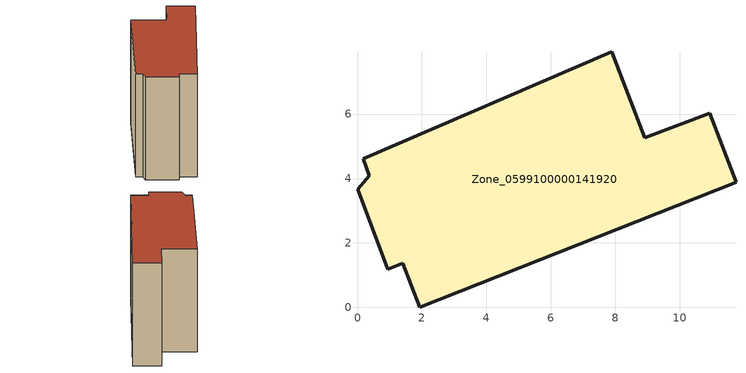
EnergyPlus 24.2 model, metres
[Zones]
Zone_0599100000141920
 floor ground (C_G): 8.9,5.26 10.92,6.03 11.74,3.89 1.93,0 1.41,1.37 0.94,1.19 0,3.66 0.37,4.09 0.18,4.61 7.88,7.94 z0
 wall outside (C_F): 0,3.66 0.94,1.19 1.41,1.37 1.93,0 11.74,3.89 10.92,6.03 8.9,5.26 7.88,7.94 0.18,4.61 0.37,4.09 0,3.66 z0:9.52
 roof outside (C_R): 7.88,7.94 0.18,4.61 0.37,4.09 0,3.66 0.94,1.19 1.41,1.37 1.93,0 11.74,3.89 10.92,6.03 8.9,5.26 z9.52
[BUILDING]
Pand.0599100000141920: North Axis=0; Terrain=City; Loads Convergence Tolerance Value=0.04; Temperature Convergence Tolerance Value=0.4; Solar Distribution=FullExterior; Maximum Number of Warmup Days=25; Minimum Number of Warmup Days=1
[Site:Location]
Rotterdam.The.Hague.AP_ZH_NLD Design_Conditions: Latitude=51.96; Longitude=4.45; Time Zone=1; Elevation=-4.5
[SITE:GROUNDTEMPERATURE:BUILDINGSURFACE]
18, 18, 18, 18, 18, 18, 18, 18, 18, 18, 18, 18
[MATERIAL] Thermal Absorptance=0.9; Solar Absorptance=0.7; Visible Absorptance=0.7
Name | Roughness | Thickness | Conductivity | Density | Specific Heat
G.TI.1946 | MediumSmooth | 0.15 | 1 | 540 | 1210
F.TI.1946 | Rough | 0.3 | 0.857143 | 1920 | 840
R.TI.1946 | MediumRough | 0.2 | 0.1 | 1500 | 1000
[CONSTRUCTION]
C_G: G.TI.1946
C_F: F.TI.1946
C_R: R.TI.1946
[ZONE]
Zone_0599100000141920: Type=1; Multiplier=1; Ceiling Height=Autocalculate; Volume=Autocalculate; Floor Area=autocalculate; Part of Total Floor Area=Yes
[ZONEINFILTRATION:DESIGNFLOWRATE]
Infil_Zone_0599100000141920: Zone or ZoneList or Space or SpaceList=Zone_0599100000141920; Schedule=AlwaysOn; Design Flow Rate Calculation Method=Flow/Area; Flow Rate per Floor Area=0.003; Constant Term Coefficient=1; Temperature Term Coefficient=0; Velocity Term Coefficient=0; Velocity Squared Term Coefficient=0
[HVACTEMPLATE:ZONE:IDEALLOADSAIRSYSTEM]
Zone_0599100000141920: Maximum Heating Supply Air Temperature=50; Minimum Cooling Supply Air Temperature=13; Maximum Heating Supply Air Humidity Ratio=0.0156; Minimum Cooling Supply Air Humidity Ratio=0.0077; Heating Limit=NoLimit; Cooling Limit=NoLimit; Dehumidification Control Type=ConstantSensibleHeatRatio; Cooling Sensible Heat Ratio=0.7; Dehumidification Setpoint=60; Humidification Control Type=None; Humidification Setpoint=30; Outdoor Air Method=None; Outdoor Air Flow Rate per Person=0.00944; Outdoor Air Flow Rate per Zone Floor Area=0; Outdoor Air Flow Rate per Zone=0; Demand Controlled Ventilation Type=None; Outdoor Air Economizer Type=NoEconomizer; Heat Recovery Type=None; Sensible Heat Recovery Effectiveness=0.7; Latent Heat Recovery Effectiveness=0.65
[ZONECONTROL:THERMOSTAT]
ThermostatControl_Zone_0599100000141920: Zone or ZoneList=Zone_0599100000141920; Control Type Schedule=DualSetpointControlType; Control 1=Thermostat_Zone_0599100000141920; Temperature Difference Between Cutout And Setpoint=0
[THERMOSTATSETPOINT:DUALSETPOINT]
Thermostat_Zone_0599100000141920: Heating Setpoint Temperature Schedule=HeatingSetpoint_Zone_0599100000141920; Cooling Setpoint Temperature Schedule=CoolingSetpoint_Zone_0599100000141920
[SCHEDULE:COMPACT]
HeatingSetpoint_Zone_0599100000141920: Through: 12/31, For: AllDays, Until: 24:00, 21
CoolingSetpoint_Zone_0599100000141920: Through: 12/31, For: AllDays, Until: 24:00, 24
DualSetpointControlType: Through: 12/31, For: AllDays, Until: 24:00, 4
AlwaysOn: Through: 12/31, For: AllDays, Until: 24:00, 1
